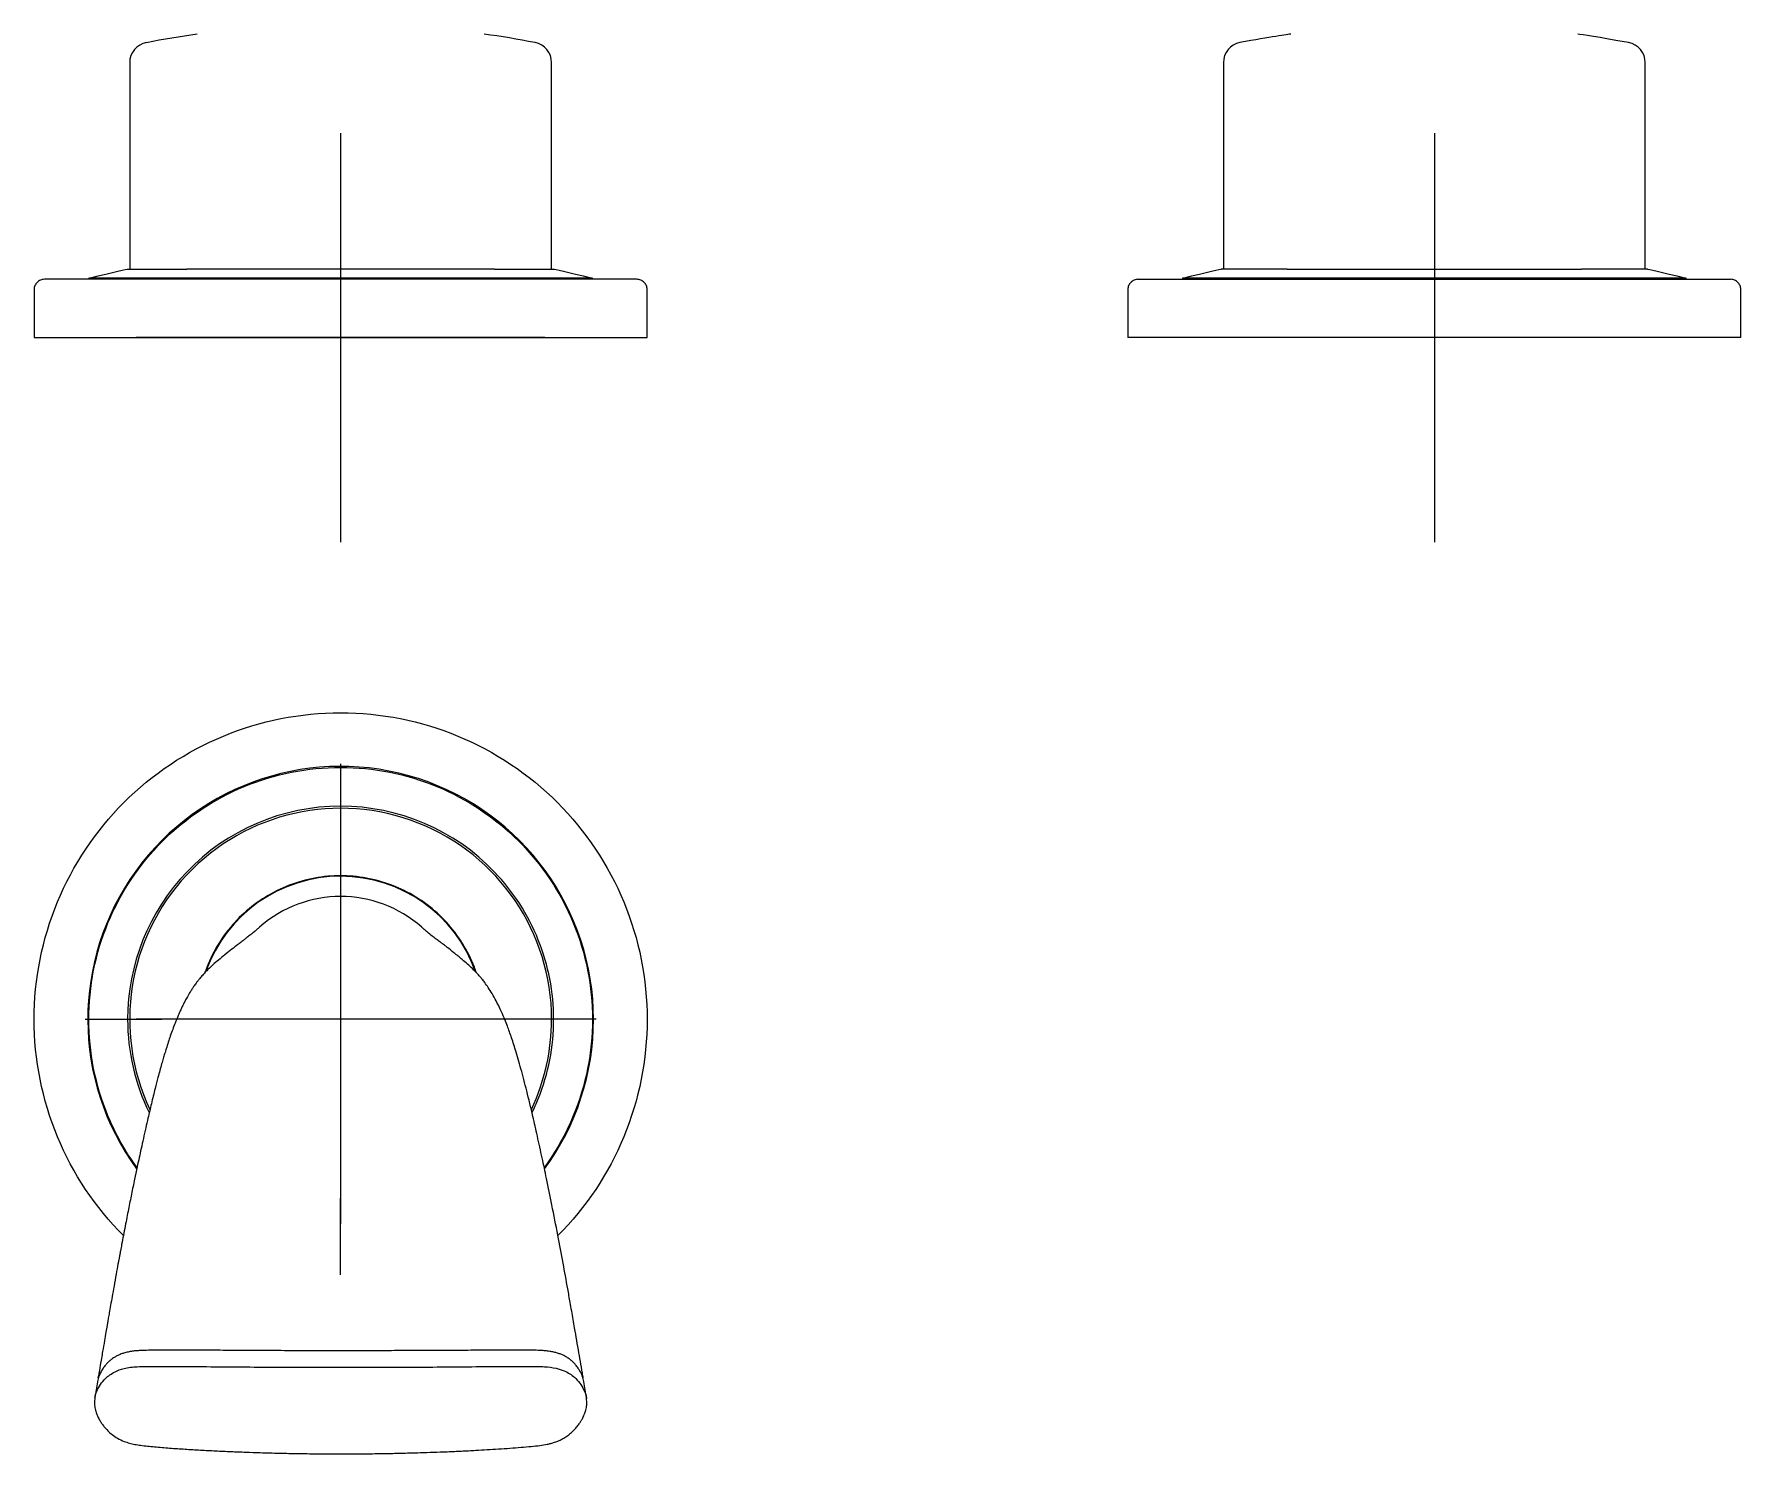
# Model space of a CAD drawing. Header units: millimetres. Extents: x -60 to 7633, y -2614 to 2146.
# Drawn here: x 1328.2 to 1495.3, y -1120.5 to -981.6 of the extents above; entities that cross this region are included whole.
import ezdxf
from ezdxf.lldxf.tags import DXFTag

# ---------------------------------------------------------------- set-up
doc = ezdxf.new("R2010")
doc.units = ezdxf.units.MM
doc.layers.get('0').update_dxf_attribs({"color": 250})
tags = doc.linetypes.add('CENTER2', pattern=[28.575, 19.05, -3.175, 3.175, -3.175]).pattern_tags.tags
tags[10:11] = [DXFTag(74, 4), DXFTag(75, 0), DXFTag(340, '0'), DXFTag(46, 0.0), DXFTag(50, 0.0), DXFTag(44, 0.0), DXFTag(45, 0.0)]
tags[8:9] = [DXFTag(74, 4), DXFTag(75, 0), DXFTag(340, '0'), DXFTag(46, 0.0), DXFTag(50, 0.0), DXFTag(44, 0.0), DXFTag(45, 0.0)]
tags[6:7] = [DXFTag(74, 4), DXFTag(75, 0), DXFTag(340, '0'), DXFTag(46, 0.0), DXFTag(50, 0.0), DXFTag(44, 0.0), DXFTag(45, 0.0)]
tags[4:5] = [DXFTag(74, 4), DXFTag(75, 0), DXFTag(340, '0'), DXFTag(46, 0.0), DXFTag(50, 0.0), DXFTag(44, 0.0), DXFTag(45, 0.0)]

msp = doc.modelspace()

# ---------------------------------------------------------------- linework, layer by layer
at = {"linetype": 'Continuous'}
for p, q in [((1337.6, -984.34), (1337.6, -1004.55)), ((1378.9, -1004.55), (1378.9, -984.34)), ((1444.65, -984.34), (1444.65, -1004.55)), ((1485.95, -1004.55), (1485.95, -984.34)), ((1387.25, -1005.54), (1329.25, -1005.54)), ((1382.9, -1005.44), (1333.6, -1005.44)), ((1333.6, -1005.44), (1333.6, -1005.54)), ((1337.4, -1004.55), (1343.18, -1004.55)), ((1373.31, -1004.55), (1379.1, -1004.55)), ((1382.9, -1005.54), (1382.9, -1005.44)), ((1436.3, -1005.54), (1494.3, -1005.54)), ((1489.95, -1005.44), (1440.65, -1005.44)), ((1440.65, -1005.44), (1440.65, -1005.54)), ((1450.89, -1004.55), (1465.3, -1004.55)), ((1465.3, -1004.55), (1479.72, -1004.55)), ((1489.95, -1005.54), (1489.95, -1005.44)), ((1328.25, -1006.54), (1328.25, -1011.24)), ((1388.25, -1011.24), (1388.25, -1006.54)), ((1435.3, -1006.54), (1435.3, -1011.24)), ((1495.3, -1011.24), (1495.3, -1006.54)), ((1328.25, -1011.24), (1388.25, -1011.24)), ((1495.3, -1011.24), (1435.3, -1011.24)), ((1382.31, -1115.03), (1382.3, -1114.97))]:
    msp.add_line(p, q, dxfattribs=at)
at = {"linetype": 'CENTER2'}
for p, q in [((1358.25, -991.24), (1358.25, -1031.24)), ((1465.3, -991.24), (1465.3, -1031.24)), ((1378.25, -1011.24), (1338.25, -1011.24)), ((1485.3, -1011.24), (1445.3, -1011.24)), ((1358.25, -1052.94), (1358.25, -1060.44)), ((1358.25, -1057.94), (1358.25, -1097.94)), ((1333.25, -1077.94), (1340.75, -1077.94)), ((1378.25, -1077.94), (1338.25, -1077.94)), ((1383.25, -1077.94), (1375.75, -1077.94)), ((1358.25, -1102.94), (1358.25, -1095.44))]:
    msp.add_line(p, q, dxfattribs=at)
at = {"linetype": 'Continuous'}
for centre, radius, start, end in [((1353.33, -1052.17), 71.19, 97.3654, 101.4172), ((1362.9, -1053.91), 72.96, 78.64, 82.6008), ((1339.6, -984.34), 2, 100.4878, 180.0302), ((1376.9, -984.34), 2, 359.9318, 79.2378), ((1446.65, -984.34), 2, 100.9727, 180.0044), ((1483.95, -984.34), 2, 0.002, 79.424), ((1358.25, -1077.94), 24.75, 0, 216.21), ((1358.25, -1077.94), 20.65, 0, 205.2787), ((1358.25, -1077.94), 20.85, 90.0005, 136.2683), ((1358.25, -1077.94), 20.85, 43.7316, 89.9996), ((1358.25, -1077.94), 20.85, 136.2688, 180), ((1358.25, -1077.94), 14, 19.5227, 160.3612), ((1358.25, -1077.94), 14.05, 84.9708, 95.0792), ((1358.25, -1077.94), 12.02, 48.5595, 131.4158), ((1358.25, -1077.94), 20.85, 180, 205.9668), ((1358.25, -1077.94), 20.65, 334.6892, 0), ((1358.25, -1077.94), 24.75, 323.7769, 0), ((2511.16, -1308.77), 1192.81, 170.57273, 170.64934), ((204.84, -1308.85), 1193.32, 9.35059, 9.42716)]:
    msp.add_arc(centre, radius, start, end, dxfattribs=at)
for points in [[(1451.25, -981.55), (1450.97, -981.57), (1449.31, -981.84), (1446.27, -982.38)], [(1484.32, -982.38), (1481.37, -981.85), (1479.71, -981.57), (1479.35, -981.56)], [(1337.4, -1004.55), (1337.4, -1004.55), (1336.13, -1004.85), (1333.6, -1005.45)], [(1382.9, -1005.45), (1380.37, -1004.85), (1379.1, -1004.55), (1379.1, -1004.55)], [(1444.45, -1004.55), (1444.45, -1004.55), (1443.19, -1004.85), (1440.65, -1005.45)], [(1489.95, -1005.45), (1487.42, -1004.85), (1486.15, -1004.55), (1486.15, -1004.55)], [(1334.87, -1112.28), (1334.66, -1112.63), (1334.52, -1113), (1334.45, -1113.39)], [(1382.04, -1113.39), (1381.98, -1113.01), (1381.85, -1112.65), (1381.64, -1112.31)]]:
    msp.add_open_spline(points, degree=3, dxfattribs=at)
for points, knots in [([(1329.25, -1005.54), (1329.17, -1005.54), (1329.05, -1005.55), (1328.8, -1005.63), (1328.52, -1005.82), (1328.34, -1006.09), (1328.26, -1006.34), (1328.25, -1006.47), (1328.25, -1006.54)], [0, 0, 0, 0, 0.129435, 0.25503, 0.5, 0.74497, 0.870565, 1, 1, 1, 1]), ([(1358.25, -1004.55), (1357.9, -1004.55), (1357.19, -1004.55), (1355.79, -1004.55), (1354.06, -1004.55), (1352.02, -1004.55), (1350.04, -1004.55), (1348.15, -1004.55), (1346.36, -1004.55), (1344.97, -1004.55), (1343.92, -1004.55), (1343.43, -1004.55), (1343.18, -1004.55)], [0, 0, 0, 0, 0.062729, 0.12546, 0.249914, 0.374648, 0.500298, 0.624946, 0.749441, 0.874966, 0.937449, 1, 1, 1, 1]), ([(1373.31, -1004.55), (1372.98, -1004.55), (1372.32, -1004.55), (1371.25, -1004.55), (1369.94, -1004.55), (1368.35, -1004.55), (1366.45, -1004.55), (1364.47, -1004.55), (1362.43, -1004.55), (1360.7, -1004.55), (1359.3, -1004.55), (1358.6, -1004.55), (1358.25, -1004.55)], [0, 0, 0, 0, 0.08369, 0.167079, 0.250544, 0.375231, 0.499761, 0.62535, 0.750348, 0.874795, 0.937399, 1, 1, 1, 1]), ([(1388.25, -1006.54), (1388.25, -1006.47), (1388.24, -1006.34), (1388.16, -1006.09), (1387.97, -1005.82), (1387.7, -1005.63), (1387.45, -1005.55), (1387.32, -1005.54), (1387.25, -1005.54)], [0, 0, 0, 0, 0.129435, 0.25503, 0.5, 0.74497, 0.870565, 1, 1, 1, 1]), ([(1436.3, -1005.54), (1436.23, -1005.54), (1436.1, -1005.55), (1435.85, -1005.63), (1435.58, -1005.82), (1435.39, -1006.09), (1435.31, -1006.34), (1435.31, -1006.47), (1435.3, -1006.54)], [0, 0, 0, 0, 0.129435, 0.25503, 0.5, 0.74497, 0.870565, 1, 1, 1, 1]), ([(1450.89, -1004.55), (1450.56, -1004.55), (1449.9, -1004.55), (1448.99, -1004.55), (1448.01, -1004.55), (1447.02, -1004.55), (1446.1, -1004.55), (1445.37, -1004.55), (1444.84, -1004.55), (1444.58, -1004.55), (1444.47, -1004.55), (1444.46, -1004.55), (1444.45, -1004.55)], [0, 0, 0, 0, 0.083335, 0.166374, 0.249487, 0.375263, 0.500048, 0.62466, 0.750296, 0.875431, 0.937717, 1, 1, 1, 1]), ([(1486.15, -1004.55), (1486.15, -1004.55), (1486.14, -1004.55), (1486.03, -1004.55), (1485.76, -1004.55), (1485.24, -1004.55), (1484.51, -1004.55), (1483.58, -1004.55), (1482.48, -1004.55), (1481.4, -1004.55), (1480.47, -1004.55), (1479.97, -1004.55), (1479.72, -1004.55)], [0, 0, 0, 0, 0.062729, 0.12546, 0.249914, 0.374648, 0.500298, 0.624946, 0.749441, 0.874966, 0.937449, 1, 1, 1, 1]), ([(1495.3, -1006.54), (1495.3, -1006.47), (1495.29, -1006.34), (1495.21, -1006.09), (1495.03, -1005.82), (1494.76, -1005.63), (1494.5, -1005.55), (1494.38, -1005.54), (1494.3, -1005.54)], [0, 0, 0, 0, 0.129435, 0.25503, 0.5, 0.74497, 0.870565, 1, 1, 1, 1]), ([(1336.98, -1099.1), (1334.23, -1096.34), (1332.03, -1093.03), (1329.03, -1085.8), (1328.25, -1081.87), (1328.25, -1074.02), (1329.03, -1070.09), (1332.04, -1062.83), (1334.26, -1059.51), (1339.81, -1053.95), (1343.14, -1051.73), (1350.4, -1048.72), (1354.32, -1047.94), (1358.25, -1047.94)], [0.6254123, 0.6254123, 0.6254123, 0.6254123, 0.6875, 0.6875, 0.75, 0.75, 0.8125, 0.8125, 0.875, 0.875, 0.9375, 0.9375, 1, 1, 1, 1]), ([(1358.25, -1047.94), (1362.18, -1047.94), (1366.1, -1048.72), (1373.36, -1051.73), (1376.69, -1053.95), (1382.24, -1059.51), (1384.46, -1062.83), (1387.47, -1070.09), (1388.25, -1074.02), (1388.25, -1081.87), (1387.47, -1085.8), (1384.47, -1093.03), (1382.27, -1096.34), (1379.52, -1099.1)], [0, 0, 0, 0, 0.0625, 0.0625, 0.125, 0.125, 0.1875, 0.1875, 0.25, 0.25, 0.3125, 0.3125, 0.3745886, 0.3745886, 0.3745886, 0.3745886]), ([(1338.32, -1092.45), (1337.18, -1090.88), (1336.22, -1089.17), (1334.24, -1084.39), (1333.6, -1081.17), (1333.6, -1074.72), (1334.24, -1071.49), (1336.71, -1065.53), (1338.54, -1062.79), (1343.1, -1058.23), (1345.83, -1056.4), (1351.8, -1053.93), (1355.02, -1053.29), (1361.48, -1053.29), (1364.7, -1053.93), (1370.66, -1056.4), (1373.4, -1058.23), (1377.96, -1062.79), (1379.79, -1065.53), (1382.26, -1071.49), (1382.9, -1074.72), (1382.9, -1077.94)], [0.3998626, 0.3998626, 0.3998626, 0.3998626, 0.4375, 0.4375, 0.5, 0.5, 0.5625, 0.5625, 0.625, 0.625, 0.6875, 0.6875, 0.75, 0.75, 0.8125, 0.8125, 0.875, 0.875, 0.9375, 0.9375, 1, 1, 1, 1]), ([(1357, -1063.95), (1355.28, -1064.1), (1353.58, -1064.58), (1350.47, -1066.12), (1349.05, -1067.18), (1346.71, -1069.74), (1345.78, -1071.24), (1345.09, -1073.02), (1345.03, -1073.18), (1344.97, -1073.34)], [0, 0, 0, 0, 0.125, 0.125, 0.25, 0.25, 0.375, 0.375, 0.3874665, 0.3874665, 0.3874665, 0.3874665]), ([(1371.52, -1073.34), (1371.47, -1073.18), (1371.41, -1073.01), (1370.72, -1071.23), (1369.78, -1069.73), (1367.44, -1067.17), (1366.02, -1066.11), (1362.91, -1064.58), (1361.21, -1064.1), (1359.48, -1063.95)], [0.6124568, 0.6124568, 0.6124568, 0.6124568, 0.625, 0.625, 0.75, 0.75, 0.875, 0.875, 1, 1, 1, 1]), ([(1379.1, -1077.94), (1379.1, -1076.62), (1378.97, -1075.29), (1378.47, -1072.69), (1378.09, -1071.41), (1377.1, -1068.95), (1376.49, -1067.76), (1375.06, -1065.53), (1374.23, -1064.49), (1373.31, -1063.53)], [0, 0, 0, 0, 0.25, 0.25, 0.5, 0.5, 0.75, 0.75, 1, 1, 1, 1]), ([(1350.3, -1068.93), (1350.28, -1068.95), (1350.24, -1068.98), (1350.16, -1069.05), (1350.06, -1069.14), (1349.94, -1069.25), (1349.79, -1069.37), (1349.62, -1069.52), (1349.43, -1069.66), (1349.26, -1069.8), (1349.1, -1069.93), (1348.96, -1070.03), (1348.85, -1070.11), (1348.76, -1070.18), (1348.65, -1070.27), (1348.46, -1070.42), (1348.12, -1070.68), (1347.61, -1071.07), (1346.95, -1071.6), (1346.29, -1072.13), (1345.76, -1072.6), (1345.33, -1073), (1344.98, -1073.35), (1344.67, -1073.68), (1344.41, -1074), (1344.2, -1074.27), (1344.04, -1074.48), (1343.89, -1074.69), (1343.73, -1074.94), (1343.51, -1075.28), (1343.27, -1075.69), (1343.04, -1076.1), (1342.87, -1076.44), (1342.71, -1076.76), (1342.54, -1077.13), (1342.32, -1077.63), (1341.99, -1078.44), (1341.6, -1079.49), (1341.26, -1080.53), (1341.03, -1081.28), (1340.88, -1081.79), (1340.72, -1082.34), (1340.55, -1082.95), (1340.34, -1083.73), (1340.06, -1084.81), (1339.74, -1086.12), (1339.44, -1087.42), (1339.16, -1088.6), (1338.95, -1089.57), (1338.73, -1090.55), (1338.53, -1091.47), (1338.31, -1092.47), (1338.06, -1093.66), (1337.78, -1095.04), (1337.47, -1096.57), (1337.21, -1097.92), (1336.99, -1099.07), (1336.83, -1099.88), (1336.72, -1100.49), (1336.64, -1100.92), (1336.57, -1101.27), (1336.47, -1101.84), (1336.31, -1102.67), (1336.12, -1103.73), (1335.94, -1104.77), (1335.77, -1105.68), (1335.64, -1106.42), (1335.55, -1106.95), (1335.49, -1107.29), (1335.44, -1107.57), (1335.37, -1107.99), (1335.26, -1108.6), (1335.12, -1109.46), (1334.94, -1110.51), (1334.73, -1111.72), (1334.61, -1112.48), (1334.54, -1112.9)], [0, 0, 0, 0, 0.009644, 0.02087, 0.034009, 0.052405, 0.073319, 0.095936, 0.118321, 0.139068, 0.155271, 0.167225, 0.176734, 0.182358, 0.187397, 0.198012, 0.215444, 0.24097, 0.266737, 0.29067, 0.312603, 0.333151, 0.348244, 0.364988, 0.380317, 0.391483, 0.400254, 0.408012, 0.417958, 0.430059, 0.448161, 0.462025, 0.472491, 0.482572, 0.492615, 0.506009, 0.525031, 0.5555, 0.581891, 0.591604, 0.600143, 0.610094, 0.621816, 0.633142, 0.650578, 0.673181, 0.692716, 0.705002, 0.718913, 0.731501, 0.74277, 0.754577, 0.76979, 0.78834, 0.806876, 0.827233, 0.838693, 0.849288, 0.856857, 0.860694, 0.864723, 0.869758, 0.880948, 0.894834, 0.907486, 0.917625, 0.926989, 0.933305, 0.935964, 0.938781, 0.943182, 0.950453, 0.960056, 0.972343, 0.987308, 1, 1, 1, 1]), ([(1381.96, -1112.89), (1381.82, -1112.03), (1381.57, -1110.57), (1381.19, -1108.35), (1380.91, -1106.76), (1380.69, -1105.47), (1380.41, -1103.91), (1380.01, -1101.7), (1379.49, -1098.96), (1378.95, -1096.2), (1378.44, -1093.69), (1378.04, -1091.81), (1377.74, -1090.42), (1377.44, -1089.08), (1377, -1087.13), (1376.47, -1084.93), (1375.9, -1082.76), (1375.4, -1081.03), (1374.93, -1079.58), (1374.57, -1078.59), (1374.22, -1077.73), (1373.88, -1076.94), (1373.49, -1076.15), (1373.09, -1075.44), (1372.71, -1074.84), (1372.38, -1074.38), (1372.07, -1073.97), (1371.67, -1073.51), (1371.07, -1072.88), (1370.27, -1072.18), (1369.35, -1071.44), (1368.78, -1070.99), (1368.4, -1070.69), (1368.16, -1070.51), (1367.91, -1070.32), (1367.57, -1070.07), (1367.17, -1069.76), (1366.79, -1069.46), (1366.47, -1069.17), (1366.28, -1069.01), (1366.2, -1068.94)], [0, 0, 0, 0, 0.026468, 0.054069, 0.073425, 0.083184, 0.098776, 0.128679, 0.161697, 0.198408, 0.231069, 0.256733, 0.270506, 0.284405, 0.309513, 0.345759, 0.381066, 0.415586, 0.443869, 0.470969, 0.487776, 0.510026, 0.537599, 0.563237, 0.58565, 0.606412, 0.621475, 0.640113, 0.668537, 0.711226, 0.742381, 0.770188, 0.782133, 0.793546, 0.813905, 0.845943, 0.888194, 0.94159, 0.976359, 1, 1, 1, 1]), ([(1376.99, -1087.07), (1377.21, -1086.62), (1377.41, -1086.17), (1378.09, -1084.48), (1378.47, -1083.2), (1378.97, -1080.59), (1379.1, -1079.27), (1379.1, -1077.94)], [0.4062378, 0.4062378, 0.4062378, 0.4062378, 0.5, 0.5, 0.75, 0.75, 1, 1, 1, 1]), ([(1382.9, -1077.94), (1382.9, -1081.17), (1382.26, -1084.39), (1380.28, -1089.17), (1379.32, -1090.88), (1378.18, -1092.45)], [0, 0, 0, 0, 0.0625, 0.0625, 0.100138, 0.100138, 0.100138, 0.100138]), ([(1381.62, -1112.28), (1381.59, -1112.23), (1381.51, -1112.08), (1381.32, -1111.83), (1381.08, -1111.55), (1380.82, -1111.31), (1380.54, -1111.1), (1380.26, -1110.92), (1379.97, -1110.77), (1379.65, -1110.65), (1379.3, -1110.54), (1378.91, -1110.46), (1378.5, -1110.39), (1378.05, -1110.35), (1377.51, -1110.32), (1376.85, -1110.3), (1376.06, -1110.29), (1375.07, -1110.3), (1373.64, -1110.31), (1371.78, -1110.32), (1369.57, -1110.33), (1367.3, -1110.34), (1364.98, -1110.35), (1362.62, -1110.36), (1360.2, -1110.37), (1357.74, -1110.37), (1355.25, -1110.37), (1352.76, -1110.36), (1350.32, -1110.34), (1347.93, -1110.33), (1345.6, -1110.32), (1343.45, -1110.31), (1341.63, -1110.31), (1340.27, -1110.31), (1339.34, -1110.32), (1338.69, -1110.34), (1338.2, -1110.37), (1337.76, -1110.43), (1337.34, -1110.51), (1336.95, -1110.61), (1336.59, -1110.75), (1336.28, -1110.9), (1335.99, -1111.08), (1335.72, -1111.28), (1335.46, -1111.52), (1335.22, -1111.78), (1335.02, -1112.03), (1334.94, -1112.18), (1334.9, -1112.25)], [0, 0, 0, 0, 0.00487, 0.016367, 0.026503, 0.036017, 0.044993, 0.05352, 0.061091, 0.069057, 0.077151, 0.08561, 0.094459, 0.103646, 0.113593, 0.127722, 0.143284, 0.161742, 0.187162, 0.229558, 0.274216, 0.319657, 0.365953, 0.413158, 0.461323, 0.510495, 0.560701, 0.610497, 0.65923, 0.706929, 0.753634, 0.799393, 0.83649, 0.863366, 0.881348, 0.893075, 0.902904, 0.911661, 0.921001, 0.930007, 0.938678, 0.947014, 0.954989, 0.963981, 0.97341, 0.983366, 0.993985, 1, 1, 1, 1]), ([(1334.19, -1114.99), (1334.2, -1114.91), (1334.25, -1114.68), (1334.47, -1114.01), (1335.04, -1113.16), (1336.02, -1112.45), (1337.11, -1112.04), (1338.46, -1111.89), (1339.98, -1111.89), (1341.54, -1111.89), (1344.77, -1111.92), (1349.79, -1111.96), (1356.61, -1111.99), (1363.45, -1111.98), (1370.16, -1111.94), (1375.1, -1111.88), (1378.12, -1111.9), (1379.28, -1112.03), (1380.32, -1112.37), (1381.33, -1113.03), (1382.02, -1113.98), (1382.27, -1114.71), (1382.31, -1115.02), (1382.31, -1115.03)], [0.0178538, 0.0178538, 0.0178538, 0.0178538, 0.0241672, 0.0376065, 0.0769549, 0.1030341, 0.1218677, 0.1459564, 0.1774882, 0.2037186, 0.2293843, 0.3501633, 0.4711903, 0.5916417, 0.7131206, 0.8282923, 0.8548342, 0.8757448, 0.8924938, 0.9190663, 0.9574659, 0.9823842, 0.9832862, 0.9832862, 0.9832862, 0.9832862]), ([(1334.53, -1112.95), (1334.52, -1113.01), (1334.52, -1113.06), (1334.52, -1113.11), (1334.52, -1113.11)], [0, 0, 0, 0, 0.2770935, 0.2800796, 0.2800796, 0.2800796, 0.2800796]), ([(1334.53, -1112.97), (1334.53, -1112.96), (1334.53, -1112.96), (1334.53, -1112.94), (1334.53, -1112.93), (1334.53, -1112.92), (1334.53, -1112.91), (1334.54, -1112.9), (1334.54, -1112.9), (1334.54, -1112.89)], [0.8244924, 0.8244924, 0.8244924, 0.8244924, 0.875, 0.875, 0.9375, 0.9375, 0.96875, 0.96875, 1, 1, 1, 1]), ([(1381.96, -1112.89), (1381.96, -1112.91), (1381.97, -1112.94), (1381.97, -1112.97), (1381.97, -1112.98)], [0, 0, 0, 0, 0.125, 0.1954317, 0.1954317, 0.1954317, 0.1954317]), ([(1381.97, -1113.11), (1381.97, -1113.11), (1381.98, -1113.06), (1381.98, -1113.01), (1381.97, -1112.95)], [0.7206796, 0.7206796, 0.7206796, 0.7206796, 0.721, 1, 1, 1, 1]), ([(1334.19, -1114.97), (1334.17, -1115.15), (1334.14, -1115.45), (1334.19, -1115.94), (1334.31, -1116.39), (1334.47, -1116.81), (1334.66, -1117.16), (1334.86, -1117.48), (1335.12, -1117.82), (1335.45, -1118.19), (1335.89, -1118.58), (1336.42, -1118.94), (1336.99, -1119.22), (1337.57, -1119.41), (1338.11, -1119.53), (1338.93, -1119.66), (1340.06, -1119.77), (1341.52, -1119.89), (1343.02, -1119.99), (1344.52, -1120.08), (1346.02, -1120.16), (1347.5, -1120.23), (1348.95, -1120.28), (1350.23, -1120.33), (1351.3, -1120.36), (1352.18, -1120.38), (1352.97, -1120.4), (1353.73, -1120.41), (1354.55, -1120.43), (1355.49, -1120.44), (1356.58, -1120.45), (1357.75, -1120.45), (1358.95, -1120.45), (1360.08, -1120.45), (1361.1, -1120.44), (1362.01, -1120.43), (1362.81, -1120.41), (1363.52, -1120.4), (1364.23, -1120.38), (1365.08, -1120.36), (1366.12, -1120.33), (1367.36, -1120.29), (1368.69, -1120.24), (1370.08, -1120.18), (1371.38, -1120.11), (1372.58, -1120.04), (1373.7, -1119.97), (1374.81, -1119.9), (1375.88, -1119.81), (1376.86, -1119.73), (1377.71, -1119.64), (1378.35, -1119.54), (1378.83, -1119.43), (1379.22, -1119.32), (1379.62, -1119.16), (1380.02, -1118.96), (1380.4, -1118.72), (1380.76, -1118.44), (1381.11, -1118.12), (1381.4, -1117.79), (1381.63, -1117.47), (1381.78, -1117.25), (1381.88, -1117.08), (1381.96, -1116.92), (1382.06, -1116.72), (1382.17, -1116.43), (1382.29, -1116.03), (1382.36, -1115.54), (1382.33, -1115.22), (1382.31, -1115.03)], [0, 0, 0, 0, 0.012454, 0.023843, 0.036068, 0.046848, 0.056408, 0.065216, 0.073327, 0.085638, 0.097889, 0.110326, 0.123687, 0.133266, 0.143145, 0.153169, 0.177396, 0.203827, 0.230721, 0.25743, 0.283966, 0.310341, 0.336538, 0.360972, 0.378213, 0.393734, 0.407535, 0.420046, 0.434366, 0.451107, 0.470269, 0.491853, 0.513562, 0.533817, 0.551998, 0.568106, 0.582138, 0.594113, 0.606179, 0.619853, 0.639323, 0.661333, 0.685671, 0.710384, 0.734997, 0.754906, 0.774755, 0.794513, 0.814066, 0.83162, 0.846827, 0.85971, 0.866145, 0.87295, 0.881782, 0.889537, 0.898202, 0.907758, 0.917355, 0.928308, 0.937212, 0.944123, 0.947099, 0.951258, 0.956605, 0.963149, 0.973839, 0.986753, 1, 1, 1, 1])]:
    msp.add_open_spline(points, degree=3, knots=knots, dxfattribs=at)

doc.saveas('drawing.dxf')
